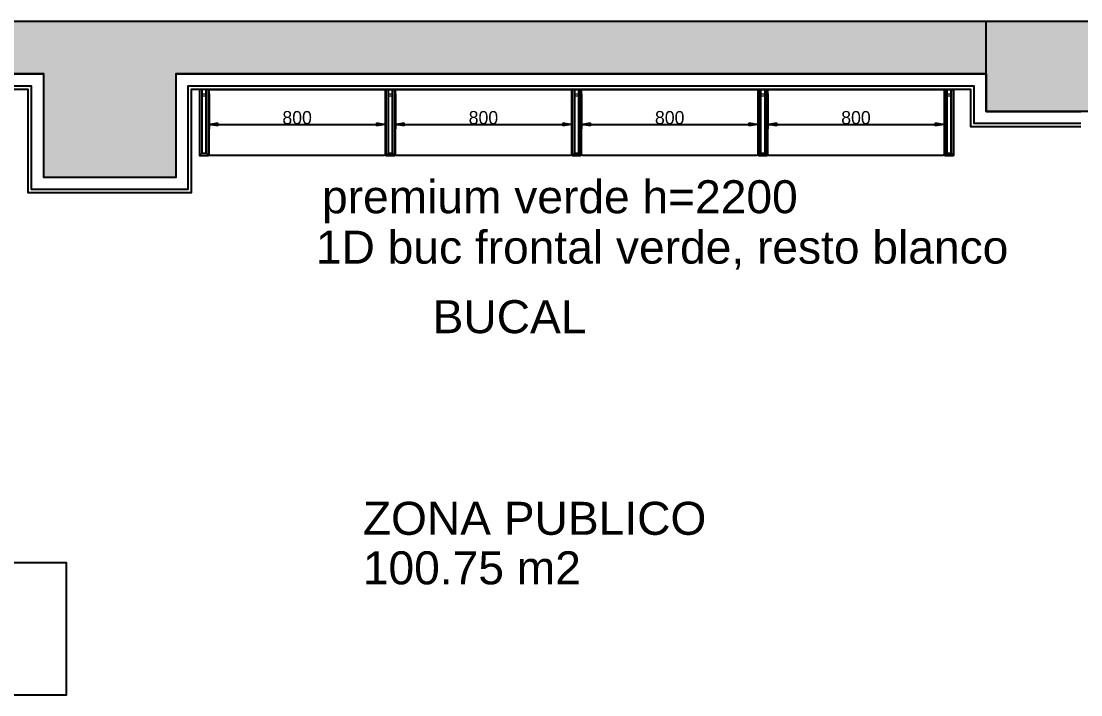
# Model space of a CAD drawing. Header units: millimetres. Extents: x 750 to 30081, y 716 to 7419.
# Drawn here: x 10365 to 15178, y 4357 to 7419 of the extents above; entities that cross this region are included whole.
import ezdxf

# ---------------------------------------------------------------- set-up
doc = ezdxf.new("R2010")
doc.units = ezdxf.units.MM
doc.linetypes.add('CONTINUA', pattern=[0])
for name, color, linetype in [('AREA', 1, 'Continuous'), ('Cotas bloques dinámicos PM espacio', 7, 'Continuous'), ('Linea Capa Color 0000 JB', 7, 'Continuous'), ('Linea Capa Color 0140 Blau Vidre JB', 140, 'Continuous'), ('MURO', 2, 'Continuous'), ('RELLENO', 164, 'CONTINUA')]:
    doc.layers.add(name, color=color, linetype=linetype)
doc.layers.add('AREA PERIMETRO', color=3, linetype='Continuous', plot=False)
doc.styles.add('Jordi Ava', font='')
doc.styles.add('STYLE1', font='Arial.ttf', dxfattribs={"width": 0.75})
doc.styles.get('Jordi Ava').set_extended_font_data('AvantGarde Md BT')
doc.dimstyles.new('Jordi Ava 2015', dxfattribs={"dimtxt": 60, "dimasz": 40, "dimexe": 20, "dimexo": 20, "dimgap": 0.09, "dimtad": 1, "dimdec": 0, "dimzin": 0, "dimdsep": 46, "dimtxsty": 'Jordi Ava', "dimblk": 'CLOSED', "dimcen": 1.5, "dimclrd": 7, "dimclre": 7, "dimclrt": 256, "dimadec": 0, "dimazin": 0, "dimtfac": 0.05, "dimtdec": 0, "dimtofl": 0, "dimtmove": 0, "dimatfit": 3, "dimldrblk": 'CLOSED', "dimfxl": 90, "dimtolj": 1, "dimtzin": 0, "dimlwd": -1, "dimlwe": -1, "dimarcsym": 0})

# ---------------------------------------------------------------- blocks, each defined once
blk = doc.blocks.new('_Closed')
at = {"color": 0, "linetype": 'ByBlock', "lineweight": -2}
for p, q in [((-1, 0.17), (0, 0)), ((-1, 0.17), (-1, -0.17)), ((0, 0), (-1, -0.17)), ((0, 0), (-1, 0))]:
    blk.add_line(p, q, dxfattribs=at)
blk = doc.blocks.new('*D88')
at = {"layer": 'Cotas bloques dinámicos PM espacio', "color": 7, "transparency": 16777216}
for p, q in [((11218.6, 7088.8), (11218.6, 6930)), ((12018.6, 7088.8), (12018.6, 6930)), ((11258.6, 6950), (11978.6, 6950))]:
    blk.add_line(p, q, dxfattribs=at)
at = {"layer": 'Defpoints', "color": 0, "transparency": 16777216}
for p in [(11218.6, 7108.8), (12018.6, 7108.8), (12018.6, 6950)]:
    blk.add_point(p, dxfattribs=at)
at = {"layer": 'Cotas bloques dinámicos PM espacio', "color": 7, "transparency": 16777216, "xscale": 40, "yscale": 40, "zscale": 40, "rotation": 180}
blk.add_blockref('_Closed', (11218.6, 6950), dxfattribs=at)
at = {"layer": 'Cotas bloques dinámicos PM espacio', "color": 7, "transparency": 16777216, "xscale": 40, "yscale": 40, "zscale": 40}
blk.add_blockref('_Closed', (12018.6, 6950), dxfattribs=at)
at = {"layer": 'Cotas bloques dinámicos PM espacio', "transparency": 16777216, "insert": (11618.6, 6980.1), "char_height": 60, "attachment_point": 5, "style": 'Jordi Ava'}
blk.add_mtext('\\A1;800', dxfattribs=at)
blk = doc.blocks.new('*D89')
at = {"layer": 'Cotas bloques dinámicos PM espacio', "color": 7, "transparency": 16777216}
for p, q in [((12064.6, 7088.8), (12064.6, 6930)), ((12864.6, 7088.8), (12864.6, 6930)), ((12104.6, 6950), (12824.6, 6950))]:
    blk.add_line(p, q, dxfattribs=at)
at = {"layer": 'Defpoints', "color": 0, "transparency": 16777216}
for p in [(12064.6, 7108.8), (12864.6, 7108.8), (12864.6, 6950)]:
    blk.add_point(p, dxfattribs=at)
at = {"layer": 'Cotas bloques dinámicos PM espacio', "color": 7, "transparency": 16777216, "xscale": 40, "yscale": 40, "zscale": 40, "rotation": 180}
blk.add_blockref('_Closed', (12064.6, 6950), dxfattribs=at)
at = {"layer": 'Cotas bloques dinámicos PM espacio', "color": 7, "transparency": 16777216, "xscale": 40, "yscale": 40, "zscale": 40}
blk.add_blockref('_Closed', (12864.6, 6950), dxfattribs=at)
at = {"layer": 'Cotas bloques dinámicos PM espacio', "transparency": 16777216, "insert": (12464.6, 6980.1), "char_height": 60, "attachment_point": 5, "style": 'Jordi Ava'}
blk.add_mtext('\\A1;800', dxfattribs=at)
blk = doc.blocks.new('*D90')
at = {"layer": 'Cotas bloques dinámicos PM espacio', "color": 7, "transparency": 16777216}
for p, q in [((12910.6, 7088.8), (12910.6, 6930)), ((13710.6, 7088.8), (13710.6, 6930)), ((12950.6, 6950), (13670.6, 6950))]:
    blk.add_line(p, q, dxfattribs=at)
at = {"layer": 'Defpoints', "color": 0, "transparency": 16777216}
for p in [(12910.6, 7108.8), (13710.6, 7108.8), (13710.6, 6950)]:
    blk.add_point(p, dxfattribs=at)
at = {"layer": 'Cotas bloques dinámicos PM espacio', "color": 7, "transparency": 16777216, "xscale": 40, "yscale": 40, "zscale": 40, "rotation": 180}
blk.add_blockref('_Closed', (12910.6, 6950), dxfattribs=at)
at = {"layer": 'Cotas bloques dinámicos PM espacio', "color": 7, "transparency": 16777216, "xscale": 40, "yscale": 40, "zscale": 40}
blk.add_blockref('_Closed', (13710.6, 6950), dxfattribs=at)
at = {"layer": 'Cotas bloques dinámicos PM espacio', "transparency": 16777216, "insert": (13310.6, 6980.1), "char_height": 60, "attachment_point": 5, "style": 'Jordi Ava'}
blk.add_mtext('\\A1;800', dxfattribs=at)
blk = doc.blocks.new('*D91')
at = {"layer": 'Cotas bloques dinámicos PM espacio', "color": 7, "transparency": 16777216}
for p, q in [((13756.6, 7088.8), (13756.6, 6930)), ((14556.6, 7088.8), (14556.6, 6930)), ((13796.6, 6950), (14516.6, 6950))]:
    blk.add_line(p, q, dxfattribs=at)
at = {"layer": 'Defpoints', "color": 0, "transparency": 16777216}
for p in [(13756.6, 7108.8), (14556.6, 7108.8), (14556.6, 6950)]:
    blk.add_point(p, dxfattribs=at)
at = {"layer": 'Cotas bloques dinámicos PM espacio', "color": 7, "transparency": 16777216, "xscale": 40, "yscale": 40, "zscale": 40, "rotation": 180}
blk.add_blockref('_Closed', (13756.6, 6950), dxfattribs=at)
at = {"layer": 'Cotas bloques dinámicos PM espacio', "color": 7, "transparency": 16777216, "xscale": 40, "yscale": 40, "zscale": 40}
blk.add_blockref('_Closed', (14556.6, 6950), dxfattribs=at)
at = {"layer": 'Cotas bloques dinámicos PM espacio', "transparency": 16777216, "insert": (14156.6, 6980.1), "char_height": 60, "attachment_point": 5, "style": 'Jordi Ava'}
blk.add_mtext('\\A1;800', dxfattribs=at)

msp = doc.modelspace()

# ---------------------------------------------------------------- hatches: boundary and pattern name
at = {"layer": 'RELLENO', "ltscale": 0.5}
h = msp.add_hatch(color=256, dxfattribs=at)
h.dxf.hatch_style = 1
h.paths.add_polyline_path([(6412.7, 7178.8), (10467.8, 7178.8), (10467.8, 6708.8), (11067.8, 6708.8), (11067.8, 7178.8), (14747.8, 7178.8), (14747.8, 7418.8), (5767.9, 7418.8), (1261.9, 6991.2), (1261.9, 6725.3), (815.6, 6725.3), (800.9, 5416.1), (1801, 5415.3), (1815.9, 6816.3), (5722.7, 7161.1), (5722.7, 6678.8), (6412.7, 6678.8)])
h.paths.add_polyline_path([(15337.8, 7008.8), (15337.8, 7418.8), (14747.8, 7418.8), (14747.8, 7008.8)])
h.paths.add_polyline_path([(15337.8, 7418.8), (15337.8, 7188.8), (17837.8, 7188.8), (17837.8, 7418.8)])
h.paths.add_polyline_path([(18262.8, 7418.8), (17837.8, 7418.8), (17837.8, 7018.8), (18262.8, 7018.8)])
h.paths.add_polyline_path([(18262.8, 7418.8), (18262.8, 7208.8), (21807.8, 7208.8), (21807.8, 7418.8)])
h.paths.add_polyline_path([(21807.8, 7418.8), (21807.8, 6953.8), (22246.3, 6953.8), (22246.3, 7418.8)])
h.paths.add_polyline_path([(25772.8, 7248.8), (25772.8, 7418.8), (22246.3, 7418.8), (22246.3, 7248.8)])
h.paths.add_polyline_path([(26372.8, 7418.8), (25772.8, 7418.8), (25772.8, 6953.8), (26372.8, 6953.8)])
h.paths.add_polyline_path([(26372.8, 7418.8), (26372.8, 7228.8), (28334.2, 7228.8), (28422, 5958.8), (28722.7, 5958.8), (28621.7, 7418.8)])
h.paths.add_polyline_path([(28787.1, 5028.8), (28486.3, 5028.8), (28519.2, 4553.7), (28818.8, 4570.2)])

# ---------------------------------------------------------------- linework, layer by layer
at = {"layer": 'AREA PERIMETRO', "ltscale": 0.5}
msp.add_lwpolyline([(15177.8, 7008.8), (14747.8, 7008.8), (14747.8, 7178.8), (11067.8, 7178.8), (11067.8, 6708.8), (10467.8, 6708.8), (10467.8, 7178.8), (6412.7, 7178.8)], dxfattribs=at)
at = {"layer": 'Cotas bloques dinámicos PM espacio', "lineweight": 13, "ltscale": 10}
for p, q in [((11185.6, 6818.8), (11175.6, 6808.8)), ((11205.6, 6818.8), (11215.6, 6808.8)), ((12031.6, 6818.8), (12021.6, 6808.8)), ((12031.6, 6818.8), (12021.6, 6808.8)), ((12051.6, 6818.8), (12061.6, 6808.8)), ((12051.6, 6818.8), (12061.6, 6808.8)), ((12877.6, 6818.8), (12867.6, 6808.8)), ((12877.6, 6818.8), (12867.6, 6808.8)), ((12897.6, 6818.8), (12907.6, 6808.8)), ((12897.6, 6818.8), (12907.6, 6808.8)), ((13723.6, 6818.8), (13713.6, 6808.8)), ((13723.6, 6818.8), (13713.6, 6808.8)), ((13743.6, 6818.8), (13753.6, 6808.8)), ((13743.6, 6818.8), (13753.6, 6808.8)), ((14569.6, 6818.8), (14559.6, 6808.8)), ((14589.6, 6818.8), (14599.6, 6808.8))]:
    msp.add_line(p, q, dxfattribs=at)
for points in [[(11185.6, 7088.8), (11205.6, 7088.8), (11205.6, 7108.8), (11185.6, 7108.8)], [(11185.6, 7088.8), (11205.6, 7088.8), (11205.6, 7078.8), (11185.6, 7078.8)], [(12031.6, 7088.8), (12051.6, 7088.8), (12051.6, 7108.8), (12031.6, 7108.8)], [(12031.6, 7088.8), (12051.6, 7088.8), (12051.6, 7108.8), (12031.6, 7108.8)], [(12031.6, 7088.8), (12051.6, 7088.8), (12051.6, 7078.8), (12031.6, 7078.8)], [(12031.6, 7088.8), (12051.6, 7088.8), (12051.6, 7078.8), (12031.6, 7078.8)], [(12877.6, 7088.8), (12897.6, 7088.8), (12897.6, 7108.8), (12877.6, 7108.8)], [(12877.6, 7088.8), (12897.6, 7088.8), (12897.6, 7108.8), (12877.6, 7108.8)], [(12877.6, 7088.8), (12897.6, 7088.8), (12897.6, 7078.8), (12877.6, 7078.8)], [(12877.6, 7088.8), (12897.6, 7088.8), (12897.6, 7078.8), (12877.6, 7078.8)], [(13723.6, 7088.8), (13743.6, 7088.8), (13743.6, 7108.8), (13723.6, 7108.8)], [(13723.6, 7088.8), (13743.6, 7088.8), (13743.6, 7108.8), (13723.6, 7108.8)], [(13723.6, 7088.8), (13743.6, 7088.8), (13743.6, 7078.8), (13723.6, 7078.8)], [(13723.6, 7088.8), (13743.6, 7088.8), (13743.6, 7078.8), (13723.6, 7078.8)], [(14569.6, 7088.8), (14589.6, 7088.8), (14589.6, 7108.8), (14569.6, 7108.8)], [(14569.6, 7088.8), (14589.6, 7088.8), (14589.6, 7078.8), (14569.6, 7078.8)]]:
    msp.add_lwpolyline(points, close=True, dxfattribs=at)
at = {"layer": 'Linea Capa Color 0000 JB'}
for points in [[(11175.6, 7108.8), (11175.6, 6808.8), (11215.6, 6808.8), (11215.6, 7108.8), (11175.6, 7108.8)], [(11175.6, 7108.8), (11175.6, 6808.8), (11215.6, 6808.8), (11215.6, 7108.8), (11175.6, 7108.8)], [(12061.6, 7108.8), (12061.6, 6808.8), (12021.6, 6808.8), (12021.6, 7108.8), (12061.6, 7108.8)], [(12021.6, 7108.8), (12021.6, 6808.8), (12061.6, 6808.8), (12061.6, 7108.8), (12021.6, 7108.8)], [(12021.6, 7108.8), (12021.6, 6808.8), (12061.6, 6808.8), (12061.6, 7108.8), (12021.6, 7108.8)], [(12021.6, 7108.8), (12021.6, 6808.8), (12061.6, 6808.8), (12061.6, 7108.8), (12021.6, 7108.8)], [(12907.6, 7108.8), (12907.6, 6808.8), (12867.6, 6808.8), (12867.6, 7108.8), (12907.6, 7108.8)], [(12867.6, 7108.8), (12867.6, 6808.8), (12907.6, 6808.8), (12907.6, 7108.8), (12867.6, 7108.8)], [(12867.6, 7108.8), (12867.6, 6808.8), (12907.6, 6808.8), (12907.6, 7108.8), (12867.6, 7108.8)], [(12867.6, 7108.8), (12867.6, 6808.8), (12907.6, 6808.8), (12907.6, 7108.8), (12867.6, 7108.8)], [(13753.6, 7108.8), (13753.6, 6808.8), (13713.6, 6808.8), (13713.6, 7108.8), (13753.6, 7108.8)], [(13713.6, 7108.8), (13713.6, 6808.8), (13753.6, 6808.8), (13753.6, 7108.8), (13713.6, 7108.8)], [(13713.6, 7108.8), (13713.6, 6808.8), (13753.6, 6808.8), (13753.6, 7108.8), (13713.6, 7108.8)], [(13713.6, 7108.8), (13713.6, 6808.8), (13753.6, 6808.8), (13753.6, 7108.8), (13713.6, 7108.8)], [(14599.6, 7108.8), (14599.6, 6808.8), (14559.6, 6808.8), (14559.6, 7108.8), (14599.6, 7108.8)], [(14559.6, 7108.8), (14559.6, 6808.8), (14599.6, 6808.8), (14599.6, 7108.8), (14559.6, 7108.8)]]:
    msp.add_lwpolyline(points, dxfattribs=at)
for points in [[(11185.6, 7108.8), (11185.6, 6818.8), (11205.6, 6818.8), (11205.6, 7108.8)], [(12031.6, 7108.8), (12031.6, 6818.8), (12051.6, 6818.8), (12051.6, 7108.8)], [(12031.6, 7108.8), (12031.6, 6818.8), (12051.6, 6818.8), (12051.6, 7108.8)], [(12877.6, 7108.8), (12877.6, 6818.8), (12897.6, 6818.8), (12897.6, 7108.8)], [(12877.6, 7108.8), (12877.6, 6818.8), (12897.6, 6818.8), (12897.6, 7108.8)], [(13723.6, 7108.8), (13723.6, 6818.8), (13743.6, 6818.8), (13743.6, 7108.8)], [(13723.6, 7108.8), (13723.6, 6818.8), (13743.6, 6818.8), (13743.6, 7108.8)], [(14569.6, 7108.8), (14569.6, 6818.8), (14589.6, 6818.8), (14589.6, 7108.8)]]:
    msp.add_lwpolyline(points, close=True, dxfattribs=at)
at = {"layer": 'Linea Capa Color 0000 JB', "elevation": 1000}
msp.add_lwpolyline([(9823.5, 4357.4), (10570.5, 4357.4), (10570.5, 4957.4), (9823.5, 4957.4)], dxfattribs=at)
at = {"layer": 'Linea Capa Color 0140 Blau Vidre JB', "color": 0}
for points in [[(11218.6, 7108.8), (12018.6, 7108.8), (12018.6, 6813.8, -0.414214), (12013.6, 6808.8), (11223.6, 6808.8, -0.414214), (11218.6, 6813.8), (11218.6, 7108.8)], [(12064.6, 7108.8), (12864.6, 7108.8), (12864.6, 6813.8, -0.414214), (12859.6, 6808.8), (12069.6, 6808.8, -0.414214), (12064.6, 6813.8), (12064.6, 7108.8)], [(12910.6, 7108.8), (13710.6, 7108.8), (13710.6, 6813.8, -0.414214), (13705.6, 6808.8), (12915.6, 6808.8, -0.414214), (12910.6, 6813.8), (12910.6, 7108.8)], [(13756.6, 7108.8), (14556.6, 7108.8), (14556.6, 6813.8, -0.414214), (14551.6, 6808.8), (13761.6, 6808.8, -0.414214), (13756.6, 6813.8), (13756.6, 7108.8)]]:
    msp.add_lwpolyline(points, format="xyb", dxfattribs=at)
at = {"layer": 'MURO', "ltscale": 0.5}
for p, q in [((5767.9, 7418.8), (28621.7, 7418.8)), ((14747.8, 7008.8), (14747.8, 7418.8)), ((6412.7, 7178.8), (10467.8, 7178.8)), ((11067.8, 7178.8), (14747.8, 7178.8)), ((14747.8, 7178.8), (14747.8, 7008.8)), ((14747.8, 7008.8), (15177.8, 7008.8))]:
    msp.add_line(p, q, dxfattribs=at)
for points in [[(15337.8, 7008.8), (14747.8, 7008.8), (14747.8, 7178.8), (11067.8, 7178.8), (11067.8, 6708.8), (10467.8, 6708.8), (10467.8, 7178.8), (6412.7, 7178.8), (6412.7, 6678.8), (5722.7, 6678.8), (5722.7, 7161.1), (1815.9, 6816.3)], [(11067.8, 7178.8), (11067.8, 6708.8), (10467.8, 6708.8), (10467.8, 7178.8)], [(15177.8, 6938.8), (14677.8, 6938.8), (14677.8, 7108.8), (11137.8, 7108.8), (11137.8, 6638.8), (10397.8, 6638.8), (10397.8, 7108.8), (6482.7, 7108.8), (6482.7, 6608.8), (5652.7, 6608.8), (5652.7, 7084.6), (1822, 6746.5)]]:
    msp.add_lwpolyline(points, dxfattribs=at)
at = {"layer": 'MURO', "color": 5, "ltscale": 0.5}
msp.add_lwpolyline([(15177.8, 6953.8), (14692.8, 6953.8), (14692.8, 7123.8), (11122.8, 7123.8), (11122.8, 6653.8), (10412.8, 6653.8), (10412.8, 7123.8), (6467.7, 7123.8), (6467.7, 6623.8), (5667.7, 6623.8), (5667.7, 7101), (1820.7, 6761.5)], dxfattribs=at)

# ---------------------------------------------------------------- texts
at = {"layer": 'AREA', "color": 3, "style": 'STYLE1'}
for s, p in [('premium verde h=2200', (11731.6, 6546)), ('1D buc frontal verde, resto blanco', (11703.9, 6317)), ('BUCAL', (12234, 6000.9, -1000)), ('ZONA PUBLICO', (11917, 5084.6)), ('100.75 m2', (11917, 4859.6))]:
    msp.add_text(s, height=150, dxfattribs=at).set_placement(p)

# ---------------------------------------------------------------- dimensions: what is measured, and where the dimension line sits
at = {"layer": 'Cotas bloques dinámicos PM espacio'}
for base, p1, p2, picture, middle in [((12018.6, 6950), (11218.6, 7108.8), (12018.6, 7108.8), '*D88', (11618.6, 6980.1)), ((12864.6, 6950), (12064.6, 7108.8), (12864.6, 7108.8), '*D89', (12464.6, 6980.1)), ((13710.6, 6950), (12910.6, 7108.8), (13710.6, 7108.8), '*D90', (13310.6, 6980.1)), ((14556.6, 6950), (13756.6, 7108.8), (14556.6, 7108.8), '*D91', (14156.6, 6980.1))]:
    dim = msp.add_linear_dim(base=base, p1=p1, p2=p2, dimstyle='Jordi Ava 2015', override={"dimclrt": 256}, dxfattribs=at)
    dim.commit()
    dim.dimension.update_dxf_attribs({"geometry": picture, "text_midpoint": middle})

doc.saveas('drawing.dxf')
